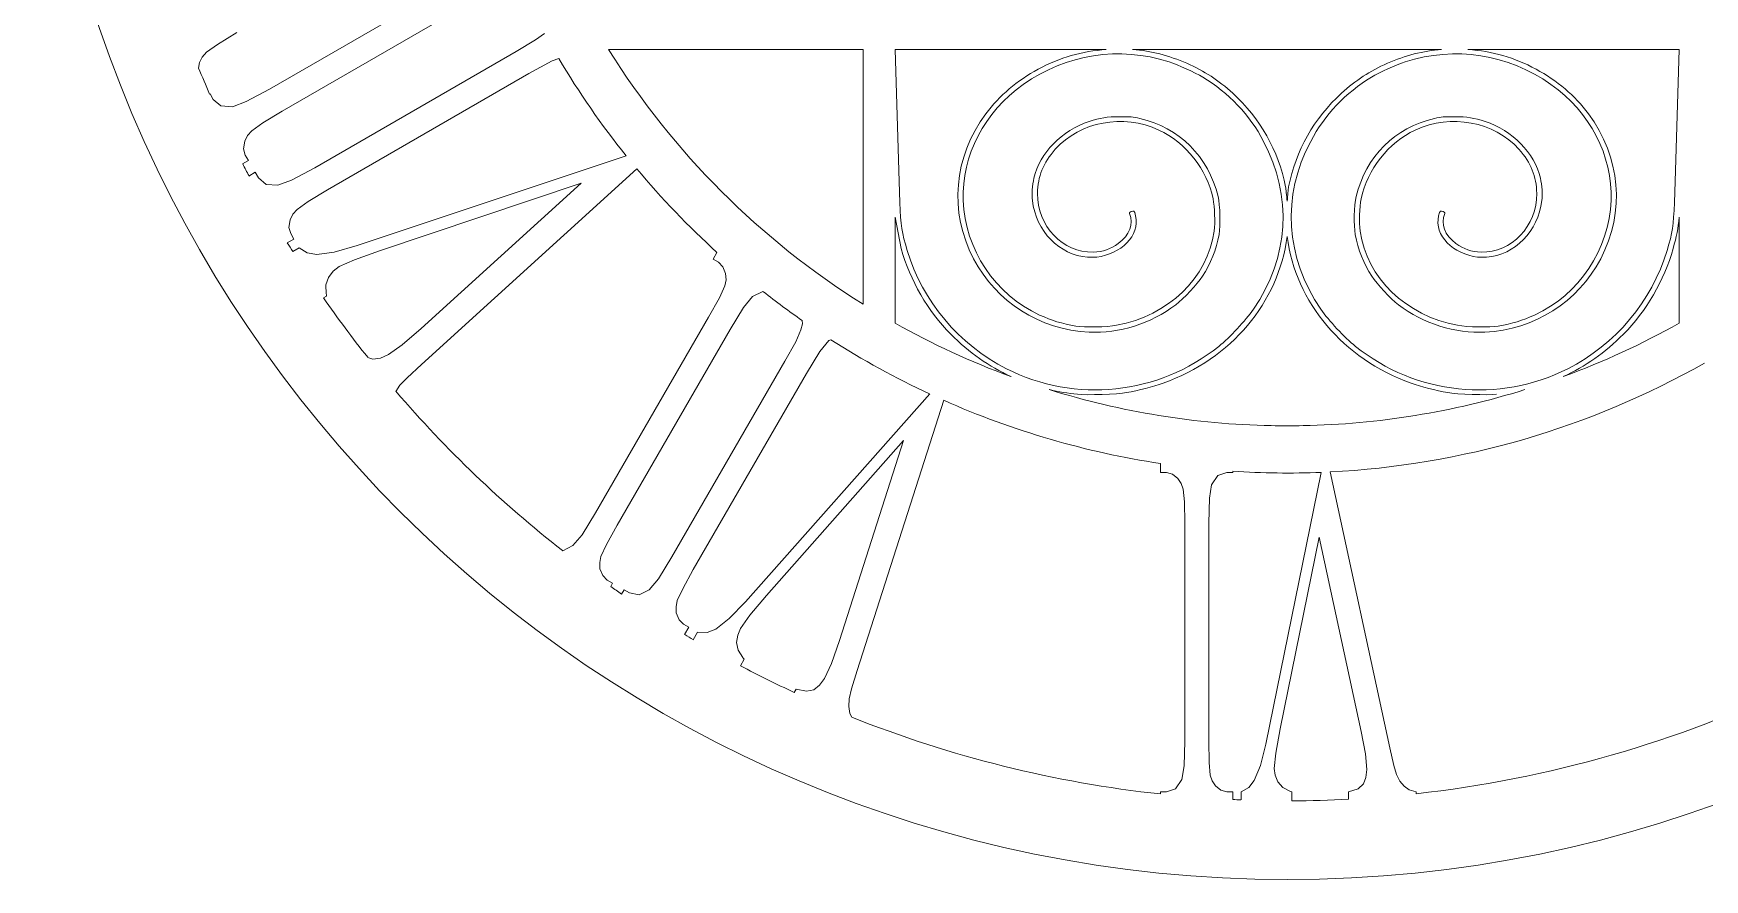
# Model space of a CAD drawing. Header units: inches. Extents: x 0 to 18, y 111 to 129.
# Drawn here: x 0 to 12, y 111 to 117.07 of the extents above; entities that cross this region are included whole.
import ezdxf

# ---------------------------------------------------------------- set-up
doc = ezdxf.new("R2010")
doc.units = ezdxf.units.IN
doc.layers.add('Top', color=3, linetype='CONTINUOUS')

msp = doc.modelspace()

# ---------------------------------------------------------------- linework, layer by layer
at = {"layer": 'Top', "color": 7, "linetype": 'Continuous', "lineweight": 0}
for p, q in [((1.695, 116.671), (3.14, 117.506)), ((3.231, 117.348), (1.786, 116.513)), ((1.321, 116.993), (1.243, 116.936)), ((1.461, 117.077), (1.321, 116.993)), ((3.465, 116.942), (3.605, 117.026)), ((3.605, 117.026), (3.668, 117.071)), ((1.192, 116.862), (1.186, 116.823)), ((1.212, 116.902), (1.192, 116.862)), ((1.243, 116.936), (1.212, 116.902)), ((2.02, 116.108), (3.465, 116.942)), ((3.724, 116.874), (3.557, 116.784)), ((3.771, 116.892), (3.724, 116.874)), ((3.557, 116.784), (2.111, 115.95)), ((1.264, 116.636), (1.268, 116.638)), ((1.268, 116.638), (1.291, 116.598)), ((1.528, 116.582), (1.695, 116.671)), ((1.291, 116.598), (1.345, 116.551)), ((1.345, 116.551), (1.429, 116.545)), ((1.429, 116.545), (1.528, 116.582)), ((1.786, 116.513), (1.647, 116.429)), ((1.568, 116.373), (1.537, 116.338)), ((1.647, 116.429), (1.568, 116.373)), ((1.517, 116.298), (1.509, 116.244)), ((1.537, 116.338), (1.517, 116.298)), ((1.544, 116.16), (1.502, 116.135)), ((1.509, 116.244), (1.521, 116.199)), ((1.521, 116.199), (1.544, 116.16)), ((2.325, 115.55), (4.255, 116.194)), ((1.547, 116.048), (1.593, 116.075)), ((1.593, 116.075), (1.616, 116.035)), ((1.616, 116.035), (1.671, 115.987)), ((1.754, 115.982), (1.853, 116.018)), ((1.853, 116.018), (2.02, 116.108)), ((4.331, 116.101), (2.785, 114.697)), ((1.671, 115.987), (1.754, 115.982)), ((2.111, 115.95), (1.972, 115.866)), ((3.932, 115.997), (2.484, 115.512)), ((2.784, 114.954), (3.932, 115.997)), ((1.862, 115.775), (1.842, 115.735)), ((1.893, 115.809), (1.862, 115.775)), ((1.972, 115.866), (1.893, 115.809)), ((1.842, 115.735), (1.834, 115.68)), ((1.834, 115.68), (1.847, 115.636)), ((1.869, 115.596), (1.822, 115.569)), ((1.847, 115.636), (1.869, 115.596)), ((1.862, 115.506), (1.907, 115.532)), ((1.907, 115.532), (1.966, 115.497)), ((2.159, 115.503), (2.325, 115.55)), ((1.966, 115.497), (2.034, 115.485)), ((2.034, 115.485), (2.159, 115.503)), ((2.305, 115.448), (2.195, 115.398)), ((2.484, 115.512), (2.305, 115.448)), ((4.879, 115.451), (4.907, 115.5)), ((4.918, 115.429), (4.879, 115.451)), ((4.95, 115.397), (4.918, 115.429)), ((2.118, 115.321), (2.099, 115.267)), ((2.152, 115.365), (2.118, 115.321)), ((2.195, 115.398), (2.152, 115.365)), ((4.969, 115.348), (4.95, 115.397)), ((4.963, 115.26), (4.972, 115.304)), ((4.972, 115.304), (4.969, 115.348)), ((2.105, 115.187), (2.082, 115.174)), ((2.099, 115.267), (2.102, 115.204)), ((2.102, 115.204), (2.103, 115.197)), ((2.103, 115.197), (2.105, 115.187)), ((4.847, 115.036), (4.924, 115.175)), ((4.924, 115.175), (4.963, 115.26)), ((5.163, 115.183), (5.098, 115.104)), ((5.236, 115.219), (5.163, 115.183)), ((5.24, 115.218), (5.236, 115.219)), ((5.098, 115.104), (5.001, 114.947)), ((2.648, 114.838), (2.784, 114.954)), ((4.036, 113.631), (4.847, 115.036)), ((5.001, 114.947), (4.19, 113.542)), ((5.472, 114.858), (5.51, 114.944)), ((5.51, 114.944), (5.52, 114.988)), ((5.52, 114.988), (5.518, 115.012)), ((2.548, 114.768), (2.648, 114.838)), ((5.395, 114.72), (5.472, 114.858)), ((5.71, 114.867), (5.646, 114.788)), ((5.725, 114.874), (5.71, 114.867)), ((2.4, 114.747), (2.437, 114.734)), ((2.437, 114.734), (2.491, 114.742)), ((2.491, 114.742), (2.548, 114.768)), ((2.785, 114.697), (2.682, 114.601)), ((4.584, 113.315), (5.395, 114.72)), ((5.646, 114.788), (5.549, 114.631)), ((2.682, 114.601), (2.63, 114.547)), ((5.549, 114.631), (4.737, 113.226)), ((2.63, 114.547), (2.602, 114.503)), ((5.111, 112.993), (6.434, 114.485)), ((6.535, 114.439), (5.913, 112.499)), ((6.247, 114.15), (5.263, 113.039)), ((5.787, 112.715), (6.247, 114.15)), ((8.092, 113.921), (8.092, 113.985)), ((8.135, 113.921), (8.092, 113.921)), ((8.177, 113.91), (8.135, 113.921)), ((8.216, 113.878), (8.177, 113.91)), ((8.24, 113.843), (8.216, 113.878)), ((8.502, 113.899), (8.458, 113.833)), ((8.567, 113.921), (8.502, 113.899)), ((8.61, 113.921), (8.567, 113.921)), ((8.61, 113.929), (8.61, 113.921)), ((8.847, 111.971), (9.245, 113.922)), ((9.309, 113.925), (9.738, 111.946)), ((8.254, 113.801), (8.24, 113.843)), ((8.263, 113.711), (8.254, 113.801)), ((8.442, 113.736), (8.437, 113.558)), ((8.458, 113.833), (8.442, 113.736)), ((3.939, 113.474), (4.036, 113.631)), ((8.265, 113.558), (8.263, 113.711)), ((4.19, 113.542), (4.113, 113.404)), ((8.265, 111.992), (8.265, 113.558)), ((8.437, 113.558), (8.437, 111.992)), ((3.8, 113.36), (3.873, 113.396)), ((3.873, 113.396), (3.939, 113.474)), ((4.113, 113.404), (4.074, 113.318)), ((9.23, 113.457), (8.949, 112.081)), ((9.532, 112.063), (9.23, 113.457)), ((3.797, 113.36), (3.8, 113.36)), ((4.074, 113.318), (4.065, 113.274)), ((4.065, 113.274), (4.067, 113.23)), ((4.487, 113.158), (4.584, 113.315)), ((4.067, 113.23), (4.087, 113.181)), ((4.087, 113.181), (4.119, 113.149)), ((4.119, 113.149), (4.158, 113.127)), ((4.421, 113.079), (4.487, 113.158)), ((4.737, 113.226), (4.661, 113.087)), ((4.158, 113.127), (4.144, 113.103)), ((4.222, 113.048), (4.24, 113.079)), ((4.24, 113.079), (4.279, 113.057)), ((4.279, 113.057), (4.348, 113.043)), ((4.348, 113.043), (4.421, 113.079)), ((4.661, 113.087), (4.622, 113.002)), ((5.263, 113.039), (5.144, 112.897)), ((4.622, 113.002), (4.613, 112.958)), ((4.613, 112.958), (4.615, 112.914)), ((4.615, 112.914), (4.635, 112.864)), ((4.995, 112.873), (5.111, 112.993)), ((5.144, 112.897), (5.076, 112.802)), ((4.635, 112.864), (4.667, 112.833)), ((4.667, 112.833), (4.706, 112.811)), ((4.706, 112.811), (4.675, 112.758)), ((4.737, 112.721), (4.768, 112.775)), ((4.768, 112.775), (4.836, 112.774)), ((4.836, 112.774), (4.898, 112.797)), ((4.898, 112.797), (4.995, 112.873)), ((5.076, 112.802), (5.056, 112.753)), ((5.056, 112.753), (5.048, 112.7)), ((5.048, 112.7), (5.059, 112.645)), ((5.73, 112.551), (5.787, 112.715)), ((5.059, 112.645), (5.092, 112.594)), ((5.103, 112.581), (5.075, 112.533)), ((5.092, 112.594), (5.096, 112.589)), ((5.096, 112.589), (5.103, 112.581)), ((5.68, 112.443), (5.73, 112.551)), ((5.644, 112.394), (5.68, 112.443)), ((5.913, 112.499), (5.873, 112.368)), ((5.461, 112.343), (5.475, 112.366)), ((5.475, 112.366), (5.549, 112.351)), ((5.549, 112.351), (5.603, 112.361)), ((5.603, 112.361), (5.644, 112.394)), ((5.856, 112.298), (5.853, 112.241)), ((5.873, 112.368), (5.856, 112.298)), ((5.853, 112.241), (5.861, 112.192)), ((5.861, 112.192), (5.874, 112.165)), ((8.949, 112.081), (8.919, 111.908)), ((9.562, 111.902), (9.532, 112.063)), ((8.26, 111.815), (8.265, 111.992)), ((8.437, 111.992), (8.44, 111.84)), ((8.808, 111.818), (8.847, 111.971)), ((9.738, 111.946), (9.767, 111.819)), ((8.243, 111.717), (8.26, 111.815)), ((8.44, 111.84), (8.448, 111.75)), ((8.764, 111.71), (8.808, 111.818)), ((8.919, 111.908), (8.908, 111.798)), ((9.573, 111.79), (9.562, 111.902)), ((9.767, 111.819), (9.786, 111.754)), ((8.199, 111.652), (8.243, 111.717)), ((8.448, 111.75), (8.462, 111.708)), ((8.462, 111.708), (8.485, 111.673)), ((8.724, 111.661), (8.764, 111.71)), ((8.908, 111.798), (8.915, 111.749)), ((8.915, 111.749), (8.934, 111.701)), ((8.934, 111.701), (8.968, 111.661)), ((9.548, 111.686), (9.566, 111.732)), ((9.566, 111.732), (9.573, 111.79)), ((9.786, 111.754), (9.81, 111.706)), ((9.81, 111.706), (9.84, 111.669)), ((8.092, 111.614), (8.092, 111.63)), ((8.092, 111.63), (8.135, 111.63)), ((8.135, 111.63), (8.199, 111.652)), ((8.485, 111.673), (8.525, 111.641)), ((8.525, 111.641), (8.567, 111.63)), ((8.567, 111.63), (8.61, 111.63)), ((8.61, 111.63), (8.61, 111.574)), ((8.669, 111.63), (8.724, 111.661)), ((8.669, 111.571), (8.669, 111.63)), ((8.968, 111.661), (9.02, 111.635)), ((9.02, 111.635), (9.026, 111.633)), ((9.026, 111.633), (9.034, 111.63)), ((9.034, 111.63), (9.034, 111.565)), ((9.441, 111.63), (9.509, 111.652)), ((9.441, 111.576), (9.441, 111.63)), ((9.509, 111.652), (9.548, 111.686)), ((9.84, 111.669), (9.877, 111.644)), ((9.877, 111.644), (9.926, 111.63)), ((9.926, 111.63), (9.926, 111.616))]:
    msp.add_line(p, q, dxfattribs=at)
at = {"layer": 'Top', "color": 7, "linetype": 'ByBlock', "lineweight": 0}
for p, q in [((5.956, 116.956), (4.129, 116.956)), ((5.956, 116.956), (5.956, 115.129)), ((6.215, 116.008), (6.186, 116.956)), ((6.186, 116.956), (7.702, 116.956)), ((7.891, 116.956), (8.885, 116.956)), ((8.885, 116.956), (9.115, 116.956)), ((9.115, 116.956), (10.109, 116.956)), ((10.298, 116.956), (11.814, 116.956)), ((11.785, 116.008), (11.814, 116.956)), ((6.229, 115.528), (6.186, 115.753)), ((6.186, 115.753), (6.186, 114.993)), ((11.814, 115.753), (11.814, 114.993))]:
    msp.add_line(p, q, dxfattribs=at)
at = {"layer": 'Top', "color": 7, "lineweight": 0}
for points in [[(6.215, 116.008), (6.22, 115.858)], [(11.785, 116.008), (11.78, 115.858)]]:
    msp.add_lwpolyline(points, dxfattribs=at)
at = {"layer": 'Top', "color": 7, "linetype": 'ByBlock', "lineweight": 0}
msp.add_circle((9, 120), 9, dxfattribs=at)
for radius, start, end in [(6.083, 210.7296, 218.7366), (5.744, 212.0012, 237.9988), (5.744, 212.0012, 237.9988), (8.435, 202.1246, 203.5001), (8.435, 207.2678, 207.9332), (6.083, 219.8668, 227.7131), (8.435, 211.6887, 212.1943), (8.435, 214.9005, 218.5131), (6.083, 231.8231, 235.0805), (5.744, 240.6668, 249.8108), (5.744, 290.1892, 299.3332), (6.083, 237.4269, 245.0474), (6.083, 272.9071, 299.5142), (8.435, 220.6661, 231.9177), (5.744, 252.7097, 268.8526), (5.744, 271.1474, 287.2903), (6.083, 246.0943, 261.4124), (5.744, 268.8526, 271.1474), (6.083, 266.3279, 272.3118), (8.435, 234.8509, 235.4995), (8.435, 239.1546, 239.6459), (8.435, 242.2722, 245.1969), (8.435, 276.3037, 295.7289), (8.435, 248.2474, 263.8184), (8.435, 267.3528, 267.749), (8.435, 270.2342, 272.997)]:
    msp.add_arc((9, 120), radius, start, end, dxfattribs=at)
at = {"layer": 'Top', "color": 7, "lineweight": 0}
for points in [[(8.152, 116.868), (7.796, 116.982), (7.413, 116.923), (7.106, 116.706)], [(9.848, 116.868), (10.204, 116.982), (10.587, 116.923), (10.894, 116.706)], [(7.213, 116.815), (7.371, 116.9), (7.525, 116.944), (7.702, 116.956)], [(7.891, 116.956), (8.026, 116.946), (8.149, 116.914), (8.28, 116.857)], [(8.395, 116.757), (8.334, 116.794), (8.22, 116.846), (8.152, 116.868)], [(8.28, 116.857), (8.407, 116.801), (8.506, 116.736), (8.61, 116.642)], [(9.72, 116.857), (9.593, 116.801), (9.494, 116.736), (9.39, 116.642)], [(9.605, 116.757), (9.666, 116.794), (9.78, 116.846), (9.848, 116.868)], [(10.109, 116.956), (9.974, 116.946), (9.851, 116.914), (9.72, 116.857)], [(10.787, 116.815), (10.629, 116.9), (10.475, 116.944), (10.298, 116.956)], [(6.837, 116.495), (6.935, 116.626), (7.062, 116.734), (7.213, 116.815)], [(8.831, 116.297), (8.731, 116.487), (8.579, 116.647), (8.395, 116.757)], [(9.169, 116.297), (9.269, 116.487), (9.421, 116.647), (9.605, 116.757)], [(11.163, 116.495), (11.065, 116.626), (10.938, 116.734), (10.787, 116.815)], [(7.106, 116.706), (6.825, 116.507), (6.664, 116.196), (6.675, 115.873)], [(8.61, 116.642), (8.806, 116.464), (8.938, 116.231), (8.989, 115.971)], [(9.39, 116.642), (9.194, 116.464), (9.062, 116.231), (9.011, 115.971)], [(10.894, 116.706), (11.175, 116.507), (11.336, 116.196), (11.325, 115.873)], [(6.749, 115.455), (6.572, 115.791), (6.606, 116.186), (6.837, 116.495)], [(8.08, 116.378), (7.821, 116.497), (7.516, 116.44), (7.336, 116.24)], [(9.92, 116.378), (10.179, 116.497), (10.484, 116.44), (10.664, 116.24)], [(11.251, 115.455), (11.428, 115.791), (11.394, 116.186), (11.163, 116.495)], [(7.182, 116.034), (7.224, 116.213), (7.383, 116.376), (7.579, 116.44)], [(7.579, 116.44), (7.659, 116.466), (7.705, 116.473), (7.799, 116.474)], [(7.799, 116.474), (7.872, 116.474), (7.892, 116.473), (7.943, 116.461)], [(7.943, 116.461), (8.224, 116.399), (8.436, 116.187), (8.504, 115.902)], [(8.468, 115.885), (8.425, 116.096), (8.273, 116.289), (8.08, 116.378)], [(10.057, 116.461), (9.776, 116.399), (9.564, 116.187), (9.496, 115.902)], [(9.532, 115.885), (9.575, 116.096), (9.727, 116.289), (9.92, 116.378)], [(10.201, 116.474), (10.128, 116.474), (10.108, 116.473), (10.057, 116.461)], [(10.421, 116.44), (10.341, 116.466), (10.295, 116.473), (10.201, 116.474)], [(10.818, 116.034), (10.776, 116.213), (10.617, 116.376), (10.421, 116.44)], [(8.758, 115.092), (9.013, 115.462), (9.04, 115.905), (8.831, 116.297)], [(9.242, 115.092), (8.987, 115.462), (8.96, 115.905), (9.169, 116.297)], [(7.336, 116.24), (7.249, 116.142), (7.21, 116.046), (7.208, 115.924)], [(10.664, 116.24), (10.751, 116.142), (10.79, 116.046), (10.792, 115.924)], [(7.171, 115.872), (7.165, 115.913), (7.171, 115.983), (7.182, 116.034)], [(10.829, 115.872), (10.835, 115.913), (10.829, 115.983), (10.818, 116.034)], [(7.208, 115.924), (7.205, 115.691), (7.39, 115.495), (7.607, 115.503)], [(8.504, 115.902), (8.519, 115.836), (8.523, 115.695), (8.511, 115.628)], [(8.989, 115.971), (8.992, 115.952), (8.996, 115.912), (9, 115.868)], [(9.011, 115.971), (9.008, 115.952), (9.004, 115.912), (9, 115.868)], [(9.496, 115.902), (9.481, 115.836), (9.477, 115.695), (9.489, 115.628)], [(10.792, 115.924), (10.795, 115.691), (10.61, 115.495), (10.393, 115.503)], [(6.22, 115.858), (6.226, 115.691), (6.233, 115.644), (6.273, 115.513)], [(6.675, 115.873), (6.687, 115.523), (6.904, 115.197), (7.223, 115.051)], [(7.568, 115.466), (7.364, 115.482), (7.199, 115.651), (7.171, 115.872)], [(7.788, 115.564), (7.869, 115.624), (7.9, 115.705), (7.868, 115.779)], [(7.868, 115.779), (7.866, 115.785), (7.869, 115.789), (7.88, 115.793)], [(7.88, 115.793), (7.889, 115.797), (7.898, 115.798), (7.9, 115.797)], [(7.9, 115.797), (7.909, 115.792), (7.918, 115.742), (7.917, 115.71)], [(8.476, 115.653), (8.484, 115.715), (8.48, 115.824), (8.468, 115.885)], [(9.524, 115.653), (9.516, 115.715), (9.52, 115.824), (9.532, 115.885)], [(10.1, 115.797), (10.091, 115.792), (10.082, 115.742), (10.083, 115.71)], [(10.12, 115.793), (10.111, 115.797), (10.102, 115.798), (10.1, 115.797)], [(10.212, 115.564), (10.131, 115.624), (10.1, 115.705), (10.132, 115.779)], [(10.132, 115.779), (10.134, 115.785), (10.131, 115.789), (10.12, 115.793)], [(10.432, 115.466), (10.636, 115.482), (10.801, 115.651), (10.829, 115.872)], [(11.325, 115.873), (11.313, 115.523), (11.096, 115.197), (10.777, 115.051)], [(11.78, 115.858), (11.774, 115.691), (11.767, 115.644), (11.727, 115.513)], [(7.917, 115.71), (7.912, 115.572), (7.742, 115.453), (7.568, 115.466)], [(7.776, 114.977), (8.147, 115.045), (8.43, 115.319), (8.476, 115.653)], [(10.224, 114.977), (9.853, 115.045), (9.57, 115.319), (9.524, 115.653)], [(10.083, 115.71), (10.088, 115.572), (10.258, 115.453), (10.432, 115.466)], [(11.771, 115.528), (11.795, 115.611), (11.807, 115.674), (11.814, 115.753)], [(7.607, 115.503), (7.678, 115.505), (7.732, 115.524), (7.788, 115.564)], [(9, 115.615), (8.937, 115.138), (8.603, 114.74), (8.109, 114.562)], [(8.511, 115.628), (8.491, 115.521), (8.451, 115.419), (8.393, 115.33)], [(9, 115.615), (9.063, 115.138), (9.397, 114.74), (9.891, 114.562)], [(9.489, 115.628), (9.509, 115.521), (9.549, 115.419), (9.607, 115.33)], [(10.393, 115.503), (10.322, 115.505), (10.268, 115.524), (10.212, 115.564)], [(6.586, 114.913), (6.42, 115.08), (6.294, 115.297), (6.229, 115.528)], [(6.273, 115.513), (6.382, 115.149), (6.643, 114.839), (6.986, 114.665)], [(7.58, 114.928), (7.221, 114.947), (6.915, 115.141), (6.749, 115.455)], [(10.42, 114.928), (10.779, 114.947), (11.085, 115.141), (11.251, 115.455)], [(11.727, 115.513), (11.618, 115.149), (11.357, 114.839), (11.014, 114.665)], [(11.414, 114.913), (11.58, 115.08), (11.706, 115.297), (11.771, 115.528)], [(8.393, 115.33), (8.354, 115.271), (8.259, 115.169), (8.2, 115.125)], [(9.607, 115.33), (9.646, 115.271), (9.741, 115.169), (9.8, 115.125)], [(7.223, 115.051), (7.309, 115.011), (7.383, 114.989), (7.484, 114.972)], [(8.2, 115.125), (8.023, 114.99), (7.792, 114.916), (7.58, 114.928)], [(8.509, 114.826), (8.588, 114.889), (8.702, 115.012), (8.758, 115.092)], [(9.491, 114.826), (9.412, 114.889), (9.298, 115.012), (9.242, 115.092)], [(9.8, 115.125), (9.977, 114.99), (10.208, 114.916), (10.42, 114.928)], [(10.777, 115.051), (10.691, 115.011), (10.617, 114.989), (10.516, 114.972)], [(7.484, 114.972), (7.545, 114.962), (7.706, 114.964), (7.776, 114.977)], [(10.516, 114.972), (10.455, 114.962), (10.294, 114.964), (10.224, 114.977)], [(7.018, 114.609), (6.86, 114.681), (6.717, 114.782), (6.586, 114.913)], [(6.986, 114.665), (7.479, 114.415), (8.077, 114.479), (8.509, 114.826)], [(11.014, 114.665), (10.521, 114.415), (9.923, 114.479), (9.491, 114.826)], [(10.982, 114.609), (11.14, 114.681), (11.283, 114.782), (11.414, 114.913)], [(7.496, 114.482), (7.426, 114.489), (7.358, 114.5), (7.293, 114.516)], [(7.847, 114.494), (7.787, 114.483), (7.556, 114.475), (7.496, 114.482)], [(8.109, 114.562), (8.04, 114.537), (7.931, 114.509), (7.847, 114.494)], [(9.891, 114.562), (9.96, 114.537), (10.069, 114.509), (10.153, 114.494)], [(10.153, 114.494), (10.213, 114.483), (10.444, 114.475), (10.504, 114.482)]]:
    msp.add_open_spline(points, degree=3, dxfattribs=at)

doc.saveas('drawing.dxf')
